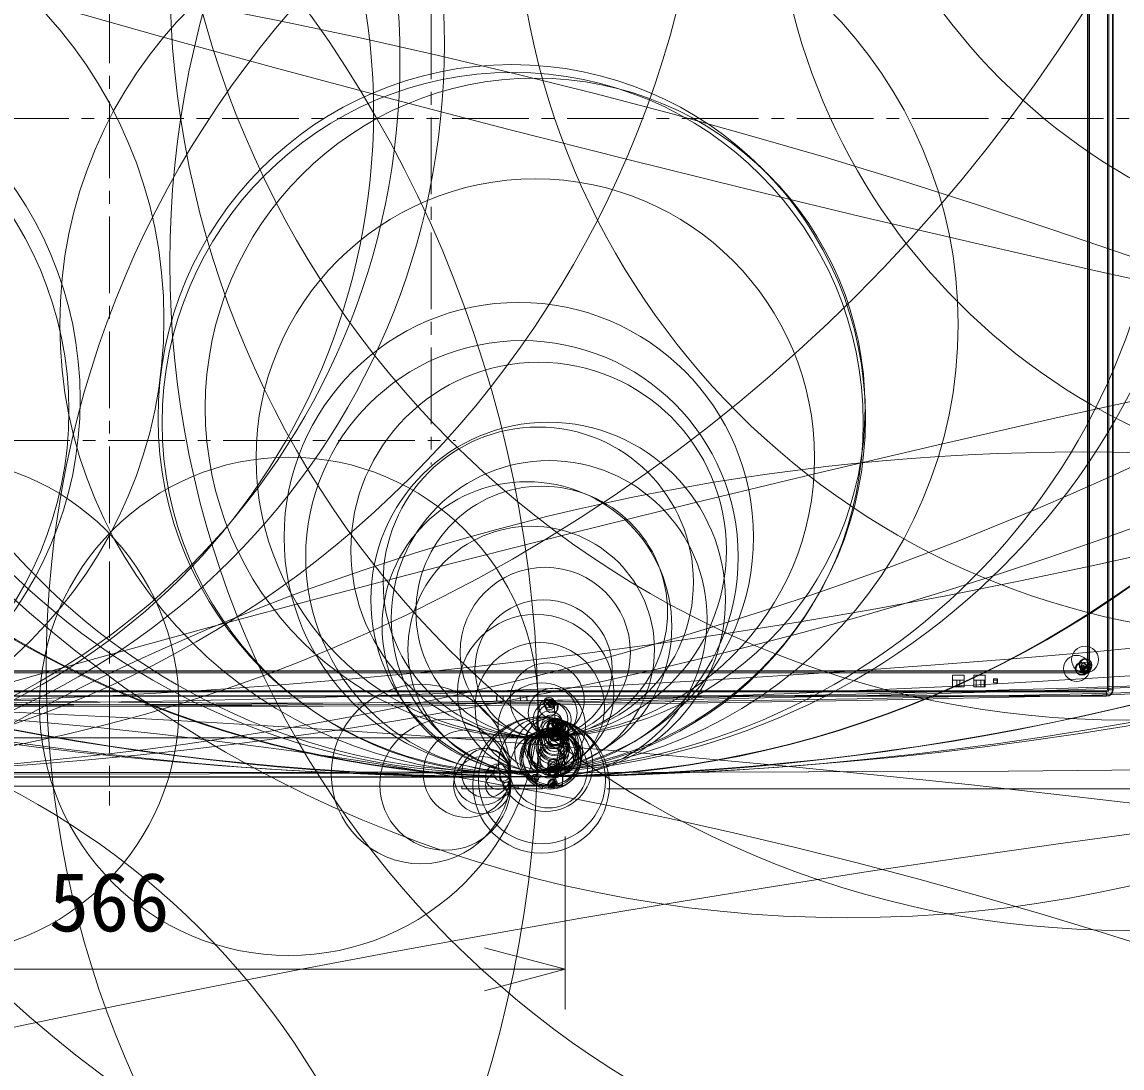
# Model space of a CAD drawing. Units: millimetres, scale not verified. Extents: x -5004 to 4303, y -2494 to 8632.
# Drawn here: x -17.96 to 16.21, y -13.68 to 18.82 of the extents above; entities that cross this region are included whole.
import ezdxf
from ezdxf.enums import TextEntityAlignment as Align

# ---------------------------------------------------------------- set-up
doc = ezdxf.new("R2010")
doc.units = ezdxf.units.MM
doc.header["$LTSCALE"] = 0.125
doc.linetypes.add('USER1', pattern=[28.575, 19.05, -3.175, 3.175, -3.175])
for name, color, linetype, lineweight in [('0-0_0', 7, 'Continuous', 18), ('0-5_SUNPO', 7, 'Continuous', 18), ('0-6_GAIKEI', 1, 'Continuous', 18)]:
    doc.layers.add(name, color=color, linetype=linetype, lineweight=lineweight)
doc.styles.add('ＭＳ ゴシック', font='')
doc.styles.get('ＭＳ ゴシック').set_extended_font_data('MS Gothic')

# ---------------------------------------------------------------- blocks, each defined once
blk = doc.blocks.new('_Open30')
at = {"layer": '0-0_0'}
blk.add_line((0, 0), (-1, 0), dxfattribs=at)
blk.add_lwpolyline([(-1, 0.26795), (0, 0), (-1, -0.26795)], dxfattribs=at)
blk = doc.blocks.new('D2')
at = {"layer": '0-5_SUNPO'}
for p, q in [((211.231, 221.2562), (221.9273, 221.2562)), ((220.6773, 218.7562), (220.6773, 184.9853)), ((193.7025, 182.4853), (221.9273, 182.4853))]:
    blk.add_line(p, q, dxfattribs=at)
at = {"layer": '0-5_SUNPO', "xscale": 2.5, "yscale": 2.5}
for p, rotation in [((220.6773, 221.2562), 90), ((220.6773, 182.4853), 270)]:
    blk.add_blockref('_Open30', p, dxfattribs=dict(at, rotation=rotation))
at = {"layer": '0-5_SUNPO', "style": 'ＭＳ ゴシック'}
blk.add_text('776', height=1.833, rotation=90, dxfattribs=at).set_placement((220.0523, 199.9957), align=Align.BOTTOM_LEFT)
blk = doc.blocks.new('D5')
at = {"layer": '0-5_SUNPO'}
for p, q in [((164.0978, 181.0006), (164.0978, 175.6315)), ((192.4072, 181.0004), (192.4072, 175.6315)), ((189.9072, 176.8815), (166.5978, 176.8815))]:
    blk.add_line(p, q, dxfattribs=at)
at = {"layer": '0-5_SUNPO', "xscale": 2.5, "yscale": 2.5, "rotation": 180}
blk.add_blockref('_Open30', (164.0978, 176.8815), dxfattribs=at)
at = {"layer": '0-5_SUNPO', "xscale": 2.5, "yscale": 2.5}
blk.add_blockref('_Open30', (192.4072, 176.8815), dxfattribs=at)
at = {"layer": '0-5_SUNPO', "style": 'ＭＳ ゴシック'}
blk.add_text('566', height=1.833, dxfattribs=at).set_placement((176.3775, 177.5065), align=Align.BOTTOM_LEFT)

msp = doc.modelspace()

# ---------------------------------------------------------------- linework, layer by layer
at = {"layer": '0-6_GAIKEI', "color": 9, "linetype": 'USER1'}
for p, q in [((-15.2451, 34.2043), (-15.2451, -5.5287)), ((-5.2451, 26.562), (-5.2451, 5.062)), ((-47.4637, 15.812), (17.0096, 15.812)), ((-25.9951, 5.812), (-4.4951, 5.812))]:
    msp.add_line(p, q, dxfattribs=at)
at = {"layer": '0-6_GAIKEI'}
for p, q in [((15.7627, -1.9355), (15.7627, 33.5595)), ((15.798, -1.9355), (15.798, 33.5595)), ((15.9187, 33.5595), (15.9187, -1.9355)), ((15.1384, 32.9146), (15.1384, -1.2905)), ((15.1563, 32.9326), (15.1563, -1.3085)), ((15.2063, 32.9326), (15.2063, -1.3085)), ((15.1064, -1.3584), (-45.5996, -1.3584)), ((15.1064, -1.4084), (15.1064, -1.3584)), ((15.1563, -1.3085), (15.1384, -1.2905)), ((15.2063, -1.3085), (15.1563, -1.3085)), ((15.1064, -1.4084), (-45.5997, -1.4084)), ((11.3084, -1.478), (10.9484, -1.478)), ((10.9484, -1.478), (10.9484, -1.838)), ((10.9484, -1.6317), (11.3084, -1.6317)), ((11.0784, -1.6317), (11.0784, -1.838)), ((11.1784, -1.6317), (11.1784, -1.838)), ((11.3084, -1.838), (11.3084, -1.478)), ((11.9634, -1.478), (11.6034, -1.478)), ((11.6034, -1.478), (11.6034, -1.838)), ((11.6034, -1.6317), (11.9634, -1.6317)), ((11.6784, -1.6317), (11.6784, -1.838)), ((11.8284, -1.6317), (11.8284, -1.838)), ((11.9284, -1.6317), (11.9284, -1.838)), ((11.9634, -1.838), (11.9634, -1.478)), ((12.3471, -1.5967), (12.2246, -1.5967)), ((12.2246, -1.5967), (12.2246, -1.7192)), ((12.2246, -1.6317), (12.3471, -1.6317)), ((12.3284, -1.6317), (12.3284, -1.7192)), ((12.3471, -1.7192), (12.3471, -1.5967)), ((-46.2266, -1.9648), (15.7334, -1.9648)), ((-46.2266, -2.0001), (15.7334, -2.0001)), ((10.9484, -1.838), (11.3084, -1.838)), ((11.6034, -1.838), (11.9634, -1.838)), ((12.2246, -1.7192), (12.3471, -1.7192)), ((15.7334, -2.1355), (15.7334, -1.9648)), ((15.7627, -1.9355), (15.9334, -1.9355)), ((15.7334, -2.1208), (-46.2266, -2.1208)), ((-3.2193, -2.2919), (-3.2166, -2.1355)), ((-3.2096, -2.1355), (-3.2123, -2.2918)), ((-3.0096, -2.1355), (-3.0123, -2.2885)), ((-2.4783, -2.2799), (-2.4808, -2.1355)), ((-2.2783, -2.2767), (-2.2807, -2.1355)), ((-2.2738, -2.1355), (-2.2713, -2.2764)), ((-1.9301, -2.3184), (-1.4276, -2.3095)), ((-1.9301, -2.3184), (-1.9301, -3.4246)), ((-1.2012, -3.2889), (-1.2224, -2.8837)), ((-1.379, -4.3391), (-1.203, -3.3249)), ((-1.373, -3.3513), (-1.3707, -3.3953)), ((-1.3537, -3.2677), (-1.3471, -3.3923)), ((-1.1534, -3.372), (-1.329, -4.3862)), ((-1.292, -3.3816), (-1.2979, -3.2677)), ((-1.2734, -3.2477), (-1.2616, -3.1883)), ((-1.2667, -3.3747), (-1.2734, -3.2477)), ((-1.2616, -3.1883), (-1.252, -3.3713)), ((-1.2371, -3.1682), (-1.2275, -3.3512)), ((-1.9301, -3.4245), (-28.5601, -3.4245)), ((-28.5601, -3.4246), (-1.9301, -3.4246)), ((-1.9301, -3.4246), (-1.9192, -3.4246)), ((-1.329, -4.3862), (-1.3172, -4.6167)), ((-2.7723, -4.6341), (-27.7179, -4.6341)), ((-3.1505, -4.6359), (-3.1505, -4.6359)), ((-2.7723, -4.6346), (-2.7775, -4.5336)), ((-2.7737, -4.6482), (-2.774, -4.8929)), ((-2.4308, -4.6353), (-2.5299, -4.6359)), ((-1.8534, -4.647), (-1.8799, -4.6496)), ((-1.4043, -4.8929), (-1.3906, -4.6316)), ((-1.094, -4.5003), (-1.3172, -4.6167)), ((-1.1598, -4.5414), (-1.1783, -4.8929)), ((-1.1744, -4.8929), (-1.1559, -4.5393)), ((-3.5451, -5.0112), (-3.5451, -4.9261)), ((-1.4391, -4.9261), (-2.775, -4.9261)), ((-2.774, -4.8929), (-1.4043, -4.8929)), ((-2.5451, -4.9261), (-2.5451, -5.0112)), ((-1.1783, -4.8929), (-1.4042, -4.8929)), ((-1.1783, -4.8929), (-1.1683, -4.8929))]:
    msp.add_line(p, q, dxfattribs=at)
at = {"layer": '0-6_GAIKEI', "color": 7}
for p, q in [((15.9334, 33.5595), (15.9334, -1.9355)), ((15.7334, -2.1355), (-46.2266, -2.1355)), ((-1.373, -3.3513), (-1.4276, -2.3095)), ((-15.2451, -2.4004), (-15.2451, -2.4478)), ((-1.1725, -2.9307), (-1.1512, -3.336)), ((-1.1534, -3.372), (-1.0943, -4.5003)), ((-1.0904, -4.4961), (-1.1512, -3.336)), ((-15.2451, -4.5044), (-15.2451, -4.5516)), ((-15.2451, -4.636), (-15.2451, -4.9261)), ((-5.0505, -4.6359), (-5.0505, -4.6359)), ((-4.1505, -4.6359), (-4.1505, -4.6359)), ((-1.1496, -4.536), (-1.1683, -4.8929)), ((-29.2809, -4.9261), (-2.775, -4.9261)), ((-4.2951, -4.9261), (-4.2951, -5.0114)), ((-1.7951, -5.0112), (-4.2951, -5.0112)), ((-1.7951, -5.0114), (-1.7951, -4.9261)), ((-1.2094, -4.9261), (-1.4391, -4.9261)), ((-1.2094, -4.9261), (-1.2038, -4.9261))]:
    msp.add_line(p, q, dxfattribs=at)
at = {"layer": '0-6_GAIKEI'}
for points in [[(15.1064, -1.3584), (15.0884, -1.3405), (-45.5817, -1.3405), (-45.5996, -1.3584)], [(-1.3296, -4.63), (-1.312, -4.6208), (-1.1066, -4.5136)]]:
    msp.add_lwpolyline(points, dxfattribs=at)
for centre, radius in [((-15.2455, 4313.4804), 4318.032), ((-15.2438, 4312.7956), 4317.3471), ((-2479.6363, 30.6114), 2524.4925), ((-18.5714, 1024.8401), 1027.2932), ((-11.9186, 1024.8643), 1027.3175), ((148.1166, 600.3271), 603.8701), ((-524.2076, 7.7909), 569.0622), ((-24.4689, 183.6196), 185.9608), ((-158.3857, 90.7572), 215.758), ((-158.3857, 75.2572), 215.758), ((-27.6057, 124.8148), 129.4489), ((-170.9658, 28.7181), 215.8219), ((126.6811, 117.1792), 118.0081), ((-2.8189, 111.3183), 115.9524), ((-2.788, 103.7418), 108.3906), ((-27.6892, 101.2439), 105.8927), ((-158.3885, -43.6342), 215.761), ((-2.6487, 78.0101), 82.6437), ((-2.6549, 77.7337), 82.3823), ((-28.126, 46.3992), 51.0316), ((226.3146, -186.781), 260.0413), ((7.6995, 29.8382), 38.8529), ((-2.1587, 27.574), 32.2201), ((-2.1468, 27.5173), 32.1485), ((-28.3355, 27.0641), 31.7101), ((16.3398, 26.828), 29.7057), ((7.6991, 17.2857), 38.8533), ((7.6995, 14.3382), 38.8529), ((2.5558, 7.7152), 42.2989), ((16.3397, 20.2961), 29.7058), ((25.8655, 30.4718), 18.9906), ((21.0305, 23.421), 23.6894), ((25.0647, 23.9921), 19.6807), ((-0.9433, -3.6484), 46.3177), ((16.3398, 11.328), 29.7057), ((-27.4949, 18.1214), 22.656), ((-28.5018, 17.6535), 22.2834), ((-2.9925, 17.366), 21.9006), ((-27.5456, 16.0196), 20.5067), ((-2.9449, 16.028), 20.5151), ((-39.964, -3.0635), 38.0411), ((9.5306, -3.0646), 38.098), ((13.9864, -1.2294), 31.1932), ((116.148, -74.6985), 102.8817), ((-27.6634, 9.5819), 14.1148), ((-2.8313, 9.4218), 13.9548), ((-50.5042, -178.4828), 201.4169), ((152.2115, -605.9494), 627.691), ((-27.7231, 7.0876), 11.573), ((-27.7618, 6.7295), 11.2608), ((-2.7457, 6.5035), 10.9885), ((-2.7154, 6.359), 10.89), ((-2.0192, 6.8233), 10.2484), ((-2.0123, 5.2664), 8.6761), ((-2.5268, 2.8116), 7.2902), ((-2.4294, 2.1968), 6.7179), ((-1.9117, 2.4086), 5.8324), ((-1.6158, 0.8688), 5.5094), ((-1.9209, 1.411), 4.8197), ((15.0298, -64.3584), 69.8149), ((-20.822, -2.4464), 7.7391), ((-9.6709, -2.4465), 7.7418), ((-1.585, 0.2806), 4.906), ((-2.2738, 0.0324), 4.4995), ((-1.8137, 0.4858), 3.9071), ((-2.1409, -0.6786), 3.8281), ((-1.7048, -0.7716), 2.645), ((-1.7554, -1.2709), 2.1327), ((-2.0006, -2.0194), 2.4295), ((-1.8774, -2.4776), 2.0099), ((15.0638, -0.9935), 0.4171), ((14.803, -1.2688), 0.4052), ((15.0691, -1.1524), 0.189), ((15.0873, -1.1691), 0.1903), ((-1.6443, -2.2483), 1.1491), ((14.9503, -1.2712), 0.1891), ((14.9676, -1.2895), 0.1897), ((15.0664, -1.3013), 0.1398), ((15.0942, -1.2423), 0.1664), ((15.0675, -1.3007), 0.1388), ((15.0568, -1.2842), 0.0818), ((15.1028, -1.3048), 0.1045), ((15.1087, -1.3102), 0.0966), ((15.1093, -1.3144), 0.0927), ((15.0847, -1.2725), 0.068), ((15.0844, -1.2733), 0.0672), ((15.1002, -1.2763), 0.0823), ((15.0882, -1.3048), 0.0681), ((15.111, -1.3161), 0.0905), ((15.0889, -1.3045), 0.0675), ((15.089, -1.291), 0.0489), ((15.0892, -1.2922), 0.0477), ((15.1071, -1.3092), 0.0487), ((15.1081, -1.3094), 0.0477), ((-5.5657, -4.5515), 2.7882), ((-1.8144, -3.0762), 1.3565), ((-1.4728, -2.6447), 0.758), ((-39.0162, -467.8986), 465.7198), ((80.5564, -476.3857), 474.2678), ((-31.9174, -161.9613), 159.6774), ((-29.4459, -26.3611), 24.0547), ((-1.5431, -2.8504), 0.5385), ((-1.4344, -2.8696), 0.5299), ((-4.8096, -4.885), 2.0356), ((-1.8048, -4.7465), 1.9733), ((-1.6918, -4.2499), 1.4641), ((-1.53, -3.5956), 0.79), ((-1.4431, -3.29), 0.4723), ((-1.4665, -3.1744), 0.2056), ((-1.3762, -3.1125), 0.2826), ((-1.3562, -3.1047), 0.2834), ((-1.3492, -2.9833), 0.1613), ((-1.3307, -3.0059), 0.1667), ((-1.288, -3.0264), 0.1632), ((-1.3024, -2.9521), 0.1059), ((-1.3023, -2.9494), 0.1037), ((-1.2381, -3.0479), 0.1649), ((-1.1861, -3.1659), 0.2085), ((-1.2453, -2.9696), 0.0922), ((-1.2708, -2.9166), 0.0583), ((-1.2293, -2.9705), 0.087), ((-1.226, -2.9507), 0.067), ((-1.2276, -2.9472), 0.064), ((-1.2251, -2.939), 0.0555), ((-1.2218, -2.9314), 0.0471), ((-1.221, -2.9317), 0.0472), ((-4.138, -4.5368), 1.3605), ((-1.6028, -4.3983), 1.207), ((-1.5491, -4.0766), 0.9434), ((-1.5154, -4.0496), 0.9343), ((-1.5322, -4.0105), 0.8752), ((-1.5361, -4.0852), 0.8632), ((-1.5142, -3.9395), 0.7398), ((-1.6371, -3.8135), 0.5982), ((-1.475, -3.8581), 0.7387), ((-1.5782, -3.85), 0.6053), ((-1.4102, -3.9102), 0.7259), ((-1.4654, -3.7259), 0.5206), ((-1.4404, -3.6289), 0.4827), ((-1.4577, -3.6933), 0.4636), ((-1.4465, -3.6495), 0.4184), ((-1.4007, -3.5561), 0.4276), ((-1.4255, -3.5775), 0.367), ((-1.4191, -3.5416), 0.3071), ((-1.4251, -3.4114), 0.2668), ((-1.3904, -3.444), 0.2911), ((-1.3561, -3.3946), 0.2601), ((-1.3836, -3.4477), 0.2306), ((-1.3916, -3.4468), 0.2083), ((-1.4266, -3.3889), 0.1462), ((-1.4215, -3.3797), 0.1357), ((-1.4358, -3.2659), 0.1091), ((-1.4159, -3.3644), 0.1194), ((-1.3535, -3.3308), 0.1721), ((-1.4129, -3.3568), 0.1113), ((-1.3292, -3.3129), 0.1741), ((-1.351, -3.3659), 0.1425), ((-1.3637, -3.3668), 0.1236), ((-1.3982, -3.3219), 0.0734), ((-1.4089, -3.3238), 0.0452), ((-1.3333, -3.2813), 0.1187), ((-1.3916, -3.3071), 0.0572), ((-1.3583, -3.2217), 0.0888), ((-1.3441, -3.1725), 0.0957), ((-1.3189, -3.2544), 0.1188), ((-1.3873, -3.3003), 0.0492), ((-1.3104, -3.2653), 0.1229), ((-1.3465, -3.3266), 0.0799), ((-1.2996, -3.2652), 0.1132), ((-1.3788, -3.2864), 0.0329), ((-1.3217, -3.2493), 0.0857), ((-1.3243, -3.3116), 0.082), ((-1.3003, -3.2801), 0.1018), ((-1.3166, -3.2484), 0.0818), ((-1.3069, -3.1775), 0.0906), ((-1.359, -3.2173), 0.0383), ((-1.3713, -3.2766), 0.0205), ((-1.2765, -3.2045), 0.1102), ((-1.3516, -3.2338), 0.034), ((-1.2937, -3.2122), 0.0914), ((-1.3527, -3.2381), 0.0295), ((-1.3233, -3.2263), 0.0585), ((-1.3321, -3.2986), 0.0484), ((-1.3669, -3.2696), 0.0134), ((-1.3375, -3.2334), 0.0427), ((-1.3531, -3.2409), 0.0267), ((-1.286, -3.2298), 0.0937), ((-1.3382, -3.2389), 0.0407), ((-1.3658, -3.2714), 0.013), ((-1.2936, -3.2313), 0.085), ((-1.354, -3.243), 0.0245), ((-1.3531, -3.2417), 0.0251), ((-1.3629, -3.2474), 0.0136), ((-1.3691, -3.2512), 0.0064), ((-1.3628, -3.2693), 0.00934), ((-1.3127, -3.2906), 0.0582), ((-1.3611, -3.2687), 0.00758), ((-1.359, -3.2679), 0.00525), ((-1.3065, -3.2843), 0.0495), ((-1.3198, -3.2805), 0.0265), ((-1.2943, -3.2181), 0.0441), ((-1.3042, -3.2395), 0.0318), ((-1.2999, -3.2355), 0.0322), ((-1.3137, -3.2702), 0.016), ((-1.3114, -3.2717), 0.0144), ((-1.2986, -3.2419), 0.0257), ((-1.2678, -3.3163), 0.0532), ((-1.2699, -3.1983), 0.0443), ((-1.2298, -3.2501), 0.0822), ((-1.3045, -3.2679), 0.00647), ((-1.2069, -3.2414), 0.0817), ((-1.1959, -3.2324), 0.0817), ((-1.2338, -3.2116), 0.0435), ((-1.2265, -3.2118), 0.0462), ((-1.2354, -3.2017), 0.0335), ((-1.1863, -3.4154), 0.0817), ((-1.2346, -3.2002), 0.0322), ((-1.2232, -3.2052), 0.0432), ((-1.184, -3.211), 0.0809), ((-1.23, -3.1991), 0.0341), ((-1.2362, -3.1953), 0.0271), ((-1.2175, -3.2006), 0.0457), ((-1.2353, -3.1941), 0.0268), ((-1.2368, -3.1935), 0.0253), ((-1.2376, -3.1927), 0.0242), ((-1.2376, -3.1924), 0.0239), ((-1.2373, -3.192), 0.0236), ((-1.2115, -3.3902), 0.0461), ((-1.1744, -3.394), 0.0809), ((-1.2106, -3.3828), 0.043), ((-1.2191, -3.3796), 0.0339), ((-1.2258, -3.3775), 0.027), ((-1.2253, -3.3776), 0.0274), ((-1.2271, -3.3763), 0.0252), ((-1.228, -3.376), 0.0243), ((-3.6575, -4.6318), 0.8862), ((-1.3854, -4.0655), 0.5554), ((-1.5643, -4.0418), 0.3585), ((-1.509, -4.0811), 0.364), ((-3.6633, -4.894), 0.8892), ((-3.5406, -4.5245), 0.7629), ((-1.4794, -4.2396), 0.1434), ((-1.4376, -4.2606), 0.1708), ((-3.1667, -4.635), 0.3954), ((-3.0451, -4.5072), 0.2671), ((-2.8391, -4.4945), 0.0607), ((52.5908, -58.5343), 54.4254), ((-1.4892, -4.4107), 0.162), ((-1.4681, -4.4606), 0.1639), ((-1.4451, -4.4823), 0.164), ((-1.3951, -4.5031), 0.1648), ((-1.4543, -4.28), 0.0957), ((-1.4196, -4.3989), 0.0915), ((-1.4088, -4.4106), 0.0864), ((-1.4022, -4.4252), 0.0925), ((-1.3861, -4.4259), 0.0871), ((-1.3929, -4.3986), 0.0665), ((-1.3915, -4.395), 0.0635), ((-1.3828, -4.4061), 0.067), ((-1.3843, -4.4027), 0.0642), ((-1.3881, -4.3918), 0.0592), ((-1.3818, -4.3549), 0.0614), ((-1.3819, -4.3945), 0.0557), ((-1.3785, -4.3868), 0.0472), ((-1.3777, -4.3872), 0.0473), ((-1.3766, -4.3875), 0.0468), ((-1.376, -4.3882), 0.0465), ((-3.167, -4.9047), 0.3928), ((-2.9483, -4.6394), 0.1769), ((-2.8251, -4.6441), 0.0536), ((-2.8211, -4.4926), 0.0426), ((-2.7914, -4.6463), 0.0198), ((-2.7771, -4.6476), 0.00554), ((-2.7738, -4.6482), 0.00211), ((-2.4287, -4.638), 0.00361), ((-2.4292, -4.6378), 0.00311), ((-2.4295, -4.6375), 0.00267), ((-2.4299, -4.6372), 0.00221), ((-2.431, -4.6369), 0.00113), ((-2.4304, -4.6367), 0.0015), ((-2.4306, -4.6363), 0.00107), ((-2.4307, -4.6362), 0.00097), ((-2.4308, -4.6362), 0.00087), ((-2.4308, -4.6361), 0.0008), ((-2.4308, -4.6357), 0.0004), ((-2.0166, -4.6687), 0.1085), ((-1.9764, -4.6617), 0.0678), ((-1.9696, -4.6597), 0.0606), ((-1.5177, -4.876), 0.1147), ((-1.5018, -4.8415), 0.1146), ((-1.4858, -4.8262), 0.1146), ((-1.4505, -4.8121), 0.1146), ((-1.3509, -4.5773), 0.0562), ((-1.357, -4.5894), 0.049), ((-1.3415, -4.5829), 0.0491), ((-1.3427, -4.6075), 0.026), ((-1.339, -4.6041), 0.0277), ((-1.3392, -4.6124), 0.0199), ((-1.3382, -4.6127), 0.0192), ((-1.3373, -4.6137), 0.0179), ((-1.3363, -4.6175), 0.014), ((-1.3361, -4.6173), 0.0141), ((-2.8929, -4.9154), 0.1185), ((-2.8173, -4.9204), 0.0428), ((-2.7883, -4.9233), 0.0136), ((-2.7813, -4.9244), 0.00657), ((-1.4635, -4.8736), 0.0646), ((-1.4644, -4.8849), 0.0607), ((-1.4532, -4.8693), 0.0606), ((-1.4448, -4.8618), 0.0646), ((-1.4508, -4.8879), 0.0466), ((-1.4484, -4.8869), 0.0448), ((-1.4454, -4.8809), 0.0466), ((-1.443, -4.8818), 0.0447), ((-1.4409, -4.8843), 0.0418), ((-1.4428, -4.8889), 0.0389), ((-1.4388, -4.893), 0.0328), ((-1.4383, -4.8927), 0.0329), ((-1.4378, -4.8921), 0.033), ((-1.4375, -4.8916), 0.0329)]:
    msp.add_circle(centre, radius, dxfattribs=at)
at = {"layer": '0-6_GAIKEI', "color": 7}
for centre, radius in [((-18.5714, 1024.8348), 1027.2407), ((-11.9187, 1024.856), 1027.2618), ((-20.7099, 398.5802), 400.9282), ((-9.7794, 398.5304), 400.8783), ((56.3638, -62.4295), 60.0554), ((-1.6117, -2.4963), 0.2776), ((-1.5897, -2.3337), 0.1638), ((-1.5664, -2.3838), 0.1638), ((-1.4941, -2.4564), 0.195), ((-1.5134, -2.3641), 0.1129), ((-1.5191, -2.322), 0.0923), ((-1.5075, -2.3337), 0.0866), ((-1.4855, -2.3641), 0.1023), ((-1.4916, -2.3216), 0.0666), ((-1.4905, -2.3181), 0.0639), ((-1.4811, -2.3322), 0.0702), ((-1.4803, -2.3303), 0.0681), ((-1.4872, -2.3149), 0.0597), ((-1.4847, -2.3209), 0.0611), ((-1.4773, -2.3085), 0.0467), ((-1.4754, -2.3105), 0.047), ((-1.4749, -2.3113), 0.0468), ((-1.4753, -2.3034), 0.0412), ((-1.4647, -2.2806), 0.0161), ((43.7603, -31.2944), 28.9849), ((-1.5656, -2.9892), 0.3974), ((-1.4831, -3.0427), 0.3321), ((-1.8318, -4.8884), 2.1185), ((-1.5992, -3.8474), 1.0519), ((-1.5144, -3.6562), 0.846), ((-1.3922, -3.2298), 0.4025), ((-1.349, -3.0978), 0.2637), ((-1.3454, -3.0914), 0.2563), ((-1.3046, -3.0075), 0.163), ((-1.2984, -2.9938), 0.1466), ((-1.2597, -2.9577), 0.096), ((-1.2575, -2.9434), 0.0856), ((-1.2522, -2.955), 0.0862), ((-1.2461, -2.9358), 0.0736), ((-1.2432, -2.9484), 0.0751), ((-1.2265, -2.937), 0.0549), ((-1.2213, -2.9215), 0.0433), ((-1.1959, -2.9258), 0.0223), ((-1.1885, -2.924), 0.0147)]:
    msp.add_circle(centre, radius, dxfattribs=at)
at = {"layer": '0-6_GAIKEI'}
for centre, radius, start, end in [((15.7334, -1.9355), 0.1854, 270, 0), ((15.7334, -1.9355), 0.0646, 270, 0), ((15.7334, -1.9355), 0.0293, 270, 0), ((-1.2094, -4.8911), 0.035, 270.00003, 357), ((-1.2132, -4.8911), 0.035, 313.49239, 356.9992)]:
    msp.add_arc(centre, radius, start, end, dxfattribs=at)
at = {"layer": '0-6_GAIKEI', "color": 7}
for centre, radius, start, end in [((15.7334, -1.9355), 0.2, 270, 0), ((-1.2033, -4.8911), 0.035, 269.17158, 313.50043), ((-1.2033, -4.8911), 0.035, 313.50043, 357.00008)]:
    msp.add_arc(centre, radius, start, end, dxfattribs=at)
at = {"layer": '0-6_GAIKEI'}
for centre, major_axis, ratio, start_param, end_param in [((-1.2275, -3.3761), (0.025, 0.0013), 0.994654, 1.518751, 2.2064746), ((-16.2282, -3.2972), (15.0272, 0), 0.10314, 6.2653275, 6.2885906), ((-1.2033, -3.3746), (-0.0493, 0.0085), 0.994508, 3.3664712, 4.8767304), ((-1.2012, -3.3386), (0.0499, 0.0026), 0.994652, 6.2831818, 7.8029566), ((-15.2451, 0.6968), (449.9321, 0), 0.011885, 4.6846625, 4.712389), ((-15.2451, 41.4314), (-445.3751, 0), 0.10314, 1.5428023, 1.5707963), ((-15.2452, 41.4314), (445.3751, 0), 0.10314, 4.712389, 4.740383), ((-15.2452, 0.6968), (-449.9315, 0), 0.011885, 1.5707963, 1.5985228), ((-1.2132, -4.8911), (-0.0247, 0.0247), 1, 2.3689934, 3.11528)]:
    msp.add_ellipse(centre, major_axis=major_axis, ratio=ratio, start_param=start_param, end_param=end_param, dxfattribs=at)
at = {"layer": '0-6_GAIKEI', "color": 7}
for centre, major_axis, ratio, start_param, end_param in [((-16.2276, -3.3444), (15.0766, 0.0001), 0.102798, 6.265308, 6.2769405), ((-16.2277, -3.3444), (15.0766, 0.0001), 0.102798, 6.2769406, 6.2885723), ((-1.1135, -4.5003), (-0.0106, 0.0106), 0.999729, 2.8373849, 3.141453), ((-16.07, -4.4962), (-14.9796, 0), 0.011885, 3.11883, 3.1305226), ((-16.07, -4.4962), (-14.9796, 0), 0.011885, 3.1305226, 3.1422155)]:
    msp.add_ellipse(centre, major_axis=major_axis, ratio=ratio, start_param=start_param, end_param=end_param, dxfattribs=at)

# ---------------------------------------------------------------- block references
at = {"layer": '0-5_SUNPO'}
for name in ['D2', 'D5']:
    msp.add_blockref(name, (-193.4976, -187.4967), dxfattribs=at)

doc.saveas('drawing.dxf')
